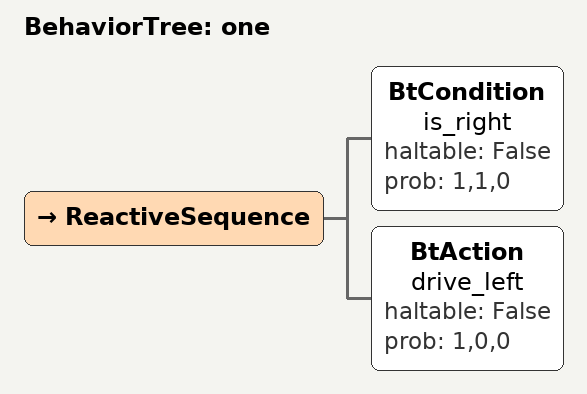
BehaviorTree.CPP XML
<root BTCPP_format="4">
    <BehaviorTree ID="one">
        <ReactiveSequence>
            <BtCondition name="is_right" haltable="False" prob="1,1,0"/>
            <BtAction name="drive_left" haltable="False" prob="1,0,0"/>
        </ReactiveSequence>
    </BehaviorTree>
</root>
